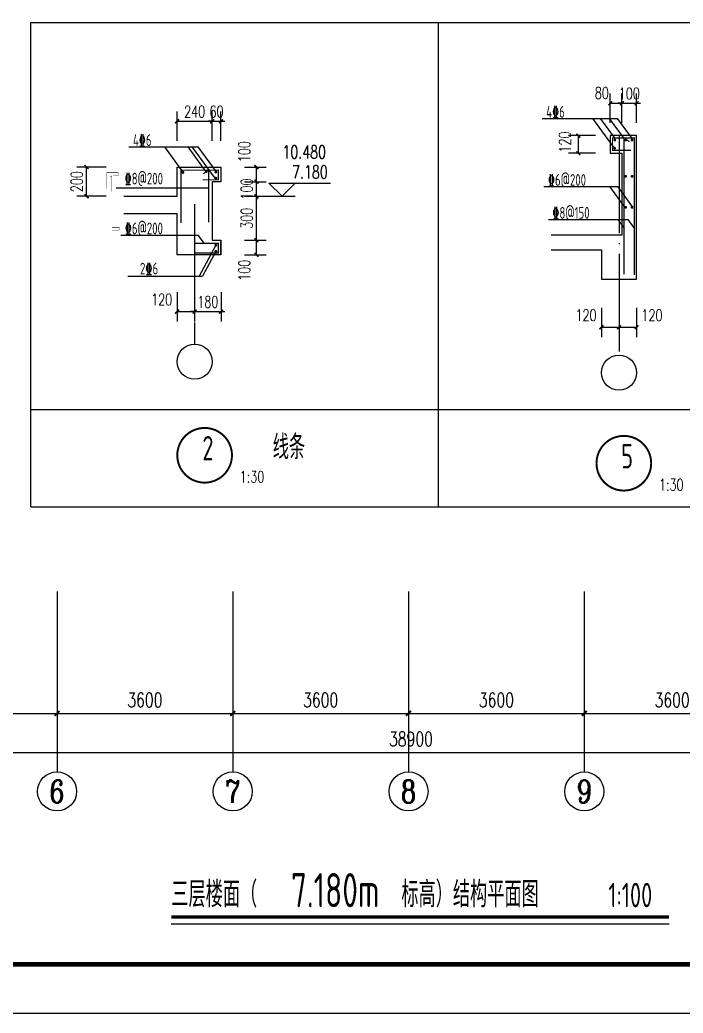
# Model space of a CAD drawing. Extents: x 1051052 to 1482120, y -981644 to -673261.
# Drawn here: x 1180389 to 1193975, y -924648 to -904300 of the extents above; entities that cross this region are included whole.
import ezdxf
from ezdxf.enums import TextEntityAlignment as Align

# ---------------------------------------------------------------- set-up
doc = ezdxf.new("R2010")
doc.units = 0
doc.header["$LTSCALE"] = 1000
doc.header["$MEASUREMENT"] = 0
doc.linetypes.add('DOTE', pattern=[2.42, 2, -0.2, 0.02, -0.2])
for name, color, linetype in [('A-Fixt', 81, 'Continuous'), ('AXIS', 3, 'Continuous'), ('AXIS_TEXT', 7, 'Continuous'), ('DIM_ELEV', 3, 'Continuous'), ('DIM_IDEN', 3, 'Continuous'), ('DIM_LEAD', 3, 'Continuous'), ('DIM_SYMB', 3, 'Continuous'), ('DOTE', 1, 'DOTE'), ('PUB_DIM', 3, 'Continuous'), ('PUB_TEXT', 7, 'Continuous'), ('TK', 142, 'Continuous'), ('剖面钢筋', 1, 'Continuous'), ('填充', 8, 'Continuous')]:
    doc.layers.add(name, color=color, linetype=linetype)
doc.layers.add('TAB', color=7, linetype='Continuous', lineweight=25)
doc.styles.add('_TCH_AXIS', font='COMPLEX', dxfattribs={"bigfont": 'GBCBIG'})
doc.styles.add('_TCH_DIM', font='SIMPLEX', dxfattribs={"bigfont": 'GBCBIG'})
doc.styles.add('_TCH_DIM_T3', font='SIMPLEX', dxfattribs={"width": 0.705882, "bigfont": 'GBCBIG'})
doc.styles.add('COMPLEX', font='COMPLEX')
doc.styles.get("Standard").update_dxf_attribs({"font": 'tssdeng.shx', "width": 0.7, "bigfont": '0hztxt.shx'})
doc.styles.add('TSSD_Norm', font='Tssdeng.shx', dxfattribs={"width": 0.7, "bigfont": 'hztxt.shx'})
doc.dimstyles.new('_TCH_ARCH&&100', dxfattribs={"dimtxt": 297.5, "dimasz": 100, "dimexe": 250, "dimexo": 300, "dimgap": 126.25, "dimtad": 1, "dimdec": 0, "dimzin": 0, "dimdsep": 46, "dimtxsty": '_TCH_DIM_T3', "dimblk": 'ARCHTICK', "dimcen": 0.09, "dimclrt": 7, "dimazin": 2, "dimtfac": 1, "dimtdec": 0, "dimtix": 1, "dimtmove": 2, "dimatfit": 3, "dimfxl": 0, "dimtolj": 1, "dimtzin": 0, "dimarcsym": 0})
doc.dimstyles.new('TCH-30--80', dxfattribs={"dimtxt": 238, "dimasz": 80, "dimexe": 200, "dimexo": 240, "dimgap": 80, "dimtad": 1, "dimdec": 0, "dimlfac": 0.333333, "dimzin": 0, "dimdsep": 46, "dimtxsty": '_TCH_DIM_T3', "dimblk": 'ARCHTICK', "dimcen": 0.09, "dimclrt": 7, "dimazin": 2, "dimtfac": 1, "dimtdec": 0, "dimtix": 1, "dimtmove": 2, "dimatfit": 3, "dimfxl": 0, "dimtolj": 1, "dimtzin": 0, "dimarcsym": 0})

# ---------------------------------------------------------------- blocks, each defined once
blk = doc.blocks.new('_ArchTick')
at = {"color": 0, "linetype": 'ByBlock', "const_width": 0.4}
blk.add_lwpolyline([(-0.5, -0.5), (0.5, 0.5)], dxfattribs=at)
blk = doc.blocks.new('*D723')
at = {"layer": 'AXIS', "color": 0, "lineweight": -2, "transparency": 16777216}
for p, q in [((1181150, -917008), (1181150, -918758)), ((1184750, -917008), (1184750, -918758)), ((1181150, -918508), (1184750, -918508))]:
    blk.add_line(p, q, dxfattribs=at)
at = {"layer": 'Defpoints', "color": 0, "transparency": 16777216}
for p in [(1181150, -916008), (1184750, -916008), (1184750, -918508)]:
    blk.add_point(p, dxfattribs=at)
at = {"layer": 'AXIS', "color": 0, "lineweight": -2, "transparency": 16777216, "xscale": 100, "yscale": 100, "zscale": 100, "rotation": 180}
blk.add_blockref('_ArchTick', (1181150, -918508), dxfattribs=at)
at = {"layer": 'AXIS', "color": 0, "lineweight": -2, "transparency": 16777216, "xscale": 100, "yscale": 100, "zscale": 100}
blk.add_blockref('_ArchTick', (1184750, -918508), dxfattribs=at)
at = {"layer": 'AXIS', "color": 7, "transparency": 16777216, "insert": (1182950, -918233), "char_height": 297.5, "attachment_point": 5, "style": '_TCH_DIM_T3'}
blk.add_mtext('\\A1;3600', dxfattribs=at)
blk = doc.blocks.new('*D724')
at = {"layer": 'AXIS', "color": 0, "lineweight": -2, "transparency": 16777216}
for p, q in [((1184750, -917008), (1184750, -918758)), ((1188350, -917008), (1188350, -918758)), ((1184750, -918508), (1188350, -918508))]:
    blk.add_line(p, q, dxfattribs=at)
at = {"layer": 'Defpoints', "color": 0, "transparency": 16777216}
for p in [(1184750, -916008), (1188350, -916008), (1188350, -918508)]:
    blk.add_point(p, dxfattribs=at)
at = {"layer": 'AXIS', "color": 0, "lineweight": -2, "transparency": 16777216, "xscale": 100, "yscale": 100, "zscale": 100, "rotation": 180}
blk.add_blockref('_ArchTick', (1184750, -918508), dxfattribs=at)
at = {"layer": 'AXIS', "color": 0, "lineweight": -2, "transparency": 16777216, "xscale": 100, "yscale": 100, "zscale": 100}
blk.add_blockref('_ArchTick', (1188350, -918508), dxfattribs=at)
at = {"layer": 'AXIS', "color": 7, "transparency": 16777216, "insert": (1186550, -918233), "char_height": 297.5, "attachment_point": 5, "style": '_TCH_DIM_T3'}
blk.add_mtext('\\A1;3600', dxfattribs=at)
blk = doc.blocks.new('*D725')
at = {"layer": 'AXIS', "color": 0, "lineweight": -2, "transparency": 16777216}
for p, q in [((1188350, -917008), (1188350, -918758)), ((1191950, -917008), (1191950, -918758)), ((1188350, -918508), (1191950, -918508))]:
    blk.add_line(p, q, dxfattribs=at)
at = {"layer": 'Defpoints', "color": 0, "transparency": 16777216}
for p in [(1188350, -916008), (1191950, -916008), (1191950, -918508)]:
    blk.add_point(p, dxfattribs=at)
at = {"layer": 'AXIS', "color": 0, "lineweight": -2, "transparency": 16777216, "xscale": 100, "yscale": 100, "zscale": 100, "rotation": 180}
blk.add_blockref('_ArchTick', (1188350, -918508), dxfattribs=at)
at = {"layer": 'AXIS', "color": 0, "lineweight": -2, "transparency": 16777216, "xscale": 100, "yscale": 100, "zscale": 100}
blk.add_blockref('_ArchTick', (1191950, -918508), dxfattribs=at)
at = {"layer": 'AXIS', "color": 7, "transparency": 16777216, "insert": (1190150, -918233), "char_height": 297.5, "attachment_point": 5, "style": '_TCH_DIM_T3'}
blk.add_mtext('\\A1;3600', dxfattribs=at)
blk = doc.blocks.new('*D726')
at = {"layer": 'AXIS', "color": 0, "lineweight": -2, "transparency": 16777216}
for p, q in [((1191950, -917008), (1191950, -918758)), ((1195550, -917008), (1195550, -918758)), ((1191950, -918508), (1195550, -918508))]:
    blk.add_line(p, q, dxfattribs=at)
at = {"layer": 'Defpoints', "color": 0, "transparency": 16777216}
for p in [(1191950, -916008), (1195550, -916008), (1195550, -918508)]:
    blk.add_point(p, dxfattribs=at)
at = {"layer": 'AXIS', "color": 0, "lineweight": -2, "transparency": 16777216, "xscale": 100, "yscale": 100, "zscale": 100, "rotation": 180}
blk.add_blockref('_ArchTick', (1191950, -918508), dxfattribs=at)
at = {"layer": 'AXIS', "color": 0, "lineweight": -2, "transparency": 16777216, "xscale": 100, "yscale": 100, "zscale": 100}
blk.add_blockref('_ArchTick', (1195550, -918508), dxfattribs=at)
at = {"layer": 'AXIS', "color": 7, "transparency": 16777216, "insert": (1193750, -918233), "char_height": 297.5, "attachment_point": 5, "style": '_TCH_DIM_T3'}
blk.add_mtext('\\A1;3600', dxfattribs=at)
blk = doc.blocks.new('*D729')
at = {"layer": 'AXIS', "color": 0, "lineweight": -2, "transparency": 16777216}
for p, q in [((1168950, -917808), (1168950, -919558)), ((1207850, -917808), (1207850, -919558)), ((1168950, -919308), (1207850, -919308))]:
    blk.add_line(p, q, dxfattribs=at)
at = {"layer": 'Defpoints', "color": 0, "transparency": 16777216}
for p in [(1168950, -916008), (1207850, -916008), (1207850, -919308)]:
    blk.add_point(p, dxfattribs=at)
at = {"layer": 'AXIS', "color": 0, "lineweight": -2, "transparency": 16777216, "xscale": 100, "yscale": 100, "zscale": 100, "rotation": 180}
blk.add_blockref('_ArchTick', (1168950, -919308), dxfattribs=at)
at = {"layer": 'AXIS', "color": 0, "lineweight": -2, "transparency": 16777216, "xscale": 100, "yscale": 100, "zscale": 100}
blk.add_blockref('_ArchTick', (1207850, -919308), dxfattribs=at)
at = {"layer": 'AXIS', "color": 7, "transparency": 16777216, "insert": (1188400, -919033), "char_height": 297.5, "attachment_point": 5, "style": '_TCH_DIM_T3'}
blk.add_mtext('\\A1;38900', dxfattribs=at)
blk = doc.blocks.new('_AXISO')
blk.add_circle((0, 0), 0.5)
at = {"layer": 'AXIS_TEXT', "style": 'COMPLEX', "width": 1.041667}
blk.add_attdef('A', text='', height=0.56, dxfattribs=at).set_placement((-0.25, -0.28), (0.25, -0.28), align=Align.FIT)
blk = doc.blocks.new('*D697')
at = {"layer": 'AXIS', "color": 0, "lineweight": -2, "transparency": 16777216}
for p, q in [((1178150, -917008), (1178150, -918758)), ((1181150, -917008), (1181150, -918758)), ((1178150, -918508), (1181150, -918508))]:
    blk.add_line(p, q, dxfattribs=at)
at = {"layer": 'Defpoints', "color": 0, "transparency": 16777216}
for p in [(1178150, -916008), (1181150, -916008), (1181150, -918508)]:
    blk.add_point(p, dxfattribs=at)
at = {"layer": 'AXIS', "color": 0, "lineweight": -2, "transparency": 16777216, "xscale": 100, "yscale": 100, "zscale": 100, "rotation": 180}
blk.add_blockref('_ArchTick', (1178150, -918508), dxfattribs=at)
at = {"layer": 'AXIS', "color": 0, "lineweight": -2, "transparency": 16777216, "xscale": 100, "yscale": 100, "zscale": 100}
blk.add_blockref('_ArchTick', (1181150, -918508), dxfattribs=at)
at = {"layer": 'AXIS', "color": 7, "transparency": 16777216, "insert": (1179650, -918233), "char_height": 297.5, "attachment_point": 5, "style": '_TCH_DIM_T3'}
blk.add_mtext('\\A1;3000', dxfattribs=at)
blk = doc.blocks.new('*D755')
at = {"layer": 'Defpoints', "color": 0, "transparency": 16777216}
for p in [(1183609, -909211), (1183969, -909211), (1183969, -910277)]:
    blk.add_point(p, dxfattribs=at)
at = {"layer": 'PUB_DIM', "color": 0, "lineweight": -2, "transparency": 16777216}
for p, q in [((1183609, -909877), (1183609, -910477)), ((1183969, -909877), (1183969, -910477)), ((1183609, -910277), (1183969, -910277))]:
    blk.add_line(p, q, dxfattribs=at)
at = {"layer": 'PUB_DIM', "color": 0, "lineweight": -2, "transparency": 16777216, "xscale": 80, "yscale": 80, "zscale": 80, "rotation": 180}
blk.add_blockref('_ArchTick', (1183609, -910277), dxfattribs=at)
at = {"layer": 'PUB_DIM', "color": 0, "lineweight": -2, "transparency": 16777216, "xscale": 80, "yscale": 80, "zscale": 80}
blk.add_blockref('_ArchTick', (1183969, -910277), dxfattribs=at)
at = {"layer": 'PUB_DIM', "color": 7, "transparency": 16777216, "insert": (1183294, -910029), "char_height": 238, "attachment_point": 5, "style": '_TCH_DIM_T3'}
blk.add_mtext('\\A1;120', dxfattribs=at)
blk = doc.blocks.new('*D756')
at = {"layer": 'Defpoints', "color": 0, "transparency": 16777216}
for p in [(1183969, -909211), (1184509, -909211), (1184509, -910277)]:
    blk.add_point(p, dxfattribs=at)
at = {"layer": 'PUB_DIM', "color": 0, "lineweight": -2, "transparency": 16777216}
for p, q in [((1183969, -909877), (1183969, -910477)), ((1184509, -909877), (1184509, -910477)), ((1183969, -910277), (1183889, -910277)), ((1183969, -910277), (1184509, -910277)), ((1184509, -910277), (1184589, -910277))]:
    blk.add_line(p, q, dxfattribs=at)
at = {"layer": 'PUB_DIM', "color": 0, "lineweight": -2, "transparency": 16777216, "xscale": 80, "yscale": 80, "zscale": 80}
blk.add_blockref('_ArchTick', (1183969, -910277), dxfattribs=at)
at = {"layer": 'PUB_DIM', "color": 0, "lineweight": -2, "transparency": 16777216, "xscale": 80, "yscale": 80, "zscale": 80, "rotation": 180}
blk.add_blockref('_ArchTick', (1184509, -910277), dxfattribs=at)
at = {"layer": 'PUB_DIM', "color": 7, "transparency": 16777216, "insert": (1184239, -910078), "char_height": 238, "attachment_point": 5, "style": '_TCH_DIM_T3'}
blk.add_mtext('\\A1;180', dxfattribs=at)
blk = doc.blocks.new('*D757')
at = {"layer": 'Defpoints', "color": 0, "transparency": 16777216}
for p in [(1184751, -907315), (1185235, -907315), (1184751, -907615)]:
    blk.add_point(p, dxfattribs=at)
at = {"layer": 'PUB_DIM', "color": 0, "lineweight": -2, "transparency": 16777216}
for p, q in [((1184991, -907315), (1185435, -907315)), ((1185235, -907615), (1185235, -907315)), ((1184991, -907615), (1185435, -907615))]:
    blk.add_line(p, q, dxfattribs=at)
at = {"layer": 'PUB_DIM', "color": 0, "lineweight": -2, "transparency": 16777216, "xscale": 80, "yscale": 80, "zscale": 80}
for p, rotation in [((1185235, -907315), 90), ((1185235, -907615), 270)]:
    blk.add_blockref('_ArchTick', p, dxfattribs=dict(at, rotation=rotation))
at = {"layer": 'PUB_DIM', "color": 7, "transparency": 16777216, "insert": (1184987, -907000), "char_height": 238, "attachment_point": 5, "rotation": 90, "style": '_TCH_DIM_T3'}
blk.add_mtext('\\A1;100', dxfattribs=at)
blk = doc.blocks.new('*D758')
at = {"layer": 'Defpoints', "color": 0, "transparency": 16777216}
for p in [(1184751, -907615), (1185235, -907615), (1184751, -907915)]:
    blk.add_point(p, dxfattribs=at)
at = {"layer": 'PUB_DIM', "color": 0, "lineweight": -2, "transparency": 16777216}
for p, q in [((1184991, -907615), (1185435, -907615)), ((1185235, -907615), (1185235, -907535)), ((1185235, -907915), (1185235, -907615)), ((1184991, -907915), (1185435, -907915)), ((1185235, -907915), (1185235, -907995))]:
    blk.add_line(p, q, dxfattribs=at)
at = {"layer": 'PUB_DIM', "color": 0, "lineweight": -2, "transparency": 16777216, "xscale": 80, "yscale": 80, "zscale": 80}
for p, rotation in [((1185235, -907615), 270), ((1185235, -907915), 90)]:
    blk.add_blockref('_ArchTick', p, dxfattribs=dict(at, rotation=rotation))
at = {"layer": 'PUB_DIM', "color": 7, "transparency": 16777216, "insert": (1185036, -907765), "char_height": 238, "attachment_point": 5, "rotation": 90, "style": '_TCH_DIM_T3'}
blk.add_mtext('\\A1;100', dxfattribs=at)
blk = doc.blocks.new('*D759')
at = {"layer": 'Defpoints', "color": 0, "transparency": 16777216}
for p in [(1184751, -907915), (1185235, -907915), (1184751, -908815)]:
    blk.add_point(p, dxfattribs=at)
at = {"layer": 'PUB_DIM', "color": 0, "lineweight": -2, "transparency": 16777216}
for p, q in [((1184991, -907915), (1185435, -907915)), ((1185235, -908815), (1185235, -907915)), ((1184991, -908815), (1185435, -908815))]:
    blk.add_line(p, q, dxfattribs=at)
at = {"layer": 'PUB_DIM', "color": 0, "lineweight": -2, "transparency": 16777216, "xscale": 80, "yscale": 80, "zscale": 80}
for p, rotation in [((1185235, -907915), 90), ((1185235, -908815), 270)]:
    blk.add_blockref('_ArchTick', p, dxfattribs=dict(at, rotation=rotation))
at = {"layer": 'PUB_DIM', "color": 7, "transparency": 16777216, "insert": (1185036, -908365), "char_height": 238, "attachment_point": 5, "rotation": 90, "style": '_TCH_DIM_T3'}
blk.add_mtext('\\A1;300', dxfattribs=at)
blk = doc.blocks.new('*D760')
at = {"layer": 'Defpoints', "color": 0, "transparency": 16777216}
for p in [(1184751, -908815), (1185235, -908815), (1184751, -909115)]:
    blk.add_point(p, dxfattribs=at)
at = {"layer": 'PUB_DIM', "color": 0, "lineweight": -2, "transparency": 16777216}
for p, q in [((1184991, -908815), (1185435, -908815)), ((1185235, -909115), (1185235, -908815)), ((1184991, -909115), (1185435, -909115))]:
    blk.add_line(p, q, dxfattribs=at)
at = {"layer": 'PUB_DIM', "color": 0, "lineweight": -2, "transparency": 16777216, "xscale": 80, "yscale": 80, "zscale": 80}
for p, rotation in [((1185235, -908815), 90), ((1185235, -909115), 270)]:
    blk.add_blockref('_ArchTick', p, dxfattribs=dict(at, rotation=rotation))
at = {"layer": 'PUB_DIM', "color": 7, "transparency": 16777216, "insert": (1184987, -909430), "char_height": 238, "attachment_point": 5, "rotation": 90, "style": '_TCH_DIM_T3'}
blk.add_mtext('\\A1;100', dxfattribs=at)
blk = doc.blocks.new('*D761')
at = {"layer": 'Defpoints', "color": 0, "transparency": 16777216}
for p in [(1181754, -907315), (1182750, -907315), (1182750, -907914)]:
    blk.add_point(p, dxfattribs=at)
at = {"layer": 'PUB_DIM', "color": 0, "lineweight": -2, "transparency": 16777216}
for p, q in [((1182154, -907315), (1181554, -907315)), ((1181754, -907914), (1181754, -907315)), ((1182154, -907914), (1181554, -907914))]:
    blk.add_line(p, q, dxfattribs=at)
at = {"layer": 'PUB_DIM', "color": 0, "lineweight": -2, "transparency": 16777216, "xscale": 80, "yscale": 80, "zscale": 80}
for p, rotation in [((1181754, -907315), 90), ((1181754, -907914), 270)]:
    blk.add_blockref('_ArchTick', p, dxfattribs=dict(at, rotation=rotation))
at = {"layer": 'PUB_DIM', "color": 7, "transparency": 16777216, "insert": (1181555, -907615), "char_height": 238, "attachment_point": 5, "rotation": 90, "style": '_TCH_DIM_T3'}
blk.add_mtext('\\A1;200', dxfattribs=at)
blk = doc.blocks.new('*D771')
at = {"layer": 'Defpoints', "color": 0, "transparency": 16777216}
for p in [(1192301, -909403), (1192661, -909403), (1192661, -910598)]:
    blk.add_point(p, dxfattribs=at)
at = {"layer": 'PUB_DIM', "color": 0, "lineweight": -2, "transparency": 16777216}
for p, q in [((1192301, -910198), (1192301, -910798)), ((1192661, -910198), (1192661, -910798)), ((1192301, -910598), (1192661, -910598))]:
    blk.add_line(p, q, dxfattribs=at)
at = {"layer": 'PUB_DIM', "color": 0, "lineweight": -2, "transparency": 16777216, "xscale": 80, "yscale": 80, "zscale": 80, "rotation": 180}
blk.add_blockref('_ArchTick', (1192301, -910598), dxfattribs=at)
at = {"layer": 'PUB_DIM', "color": 0, "lineweight": -2, "transparency": 16777216, "xscale": 80, "yscale": 80, "zscale": 80}
blk.add_blockref('_ArchTick', (1192661, -910598), dxfattribs=at)
at = {"layer": 'PUB_DIM', "color": 7, "transparency": 16777216, "insert": (1191986, -910350), "char_height": 238, "attachment_point": 5, "style": '_TCH_DIM_T3'}
blk.add_mtext('\\A1;120', dxfattribs=at)
blk = doc.blocks.new('*D772')
at = {"layer": 'Defpoints', "color": 0, "transparency": 16777216}
for p in [(1192661, -909403), (1193021, -909403), (1193021, -910598)]:
    blk.add_point(p, dxfattribs=at)
at = {"layer": 'PUB_DIM', "color": 0, "lineweight": -2, "transparency": 16777216}
for p, q in [((1192661, -910198), (1192661, -910798)), ((1193021, -910198), (1193021, -910798)), ((1192661, -910598), (1193021, -910598))]:
    blk.add_line(p, q, dxfattribs=at)
at = {"layer": 'PUB_DIM', "color": 0, "lineweight": -2, "transparency": 16777216, "xscale": 80, "yscale": 80, "zscale": 80, "rotation": 180}
blk.add_blockref('_ArchTick', (1192661, -910598), dxfattribs=at)
at = {"layer": 'PUB_DIM', "color": 0, "lineweight": -2, "transparency": 16777216, "xscale": 80, "yscale": 80, "zscale": 80}
blk.add_blockref('_ArchTick', (1193021, -910598), dxfattribs=at)
at = {"layer": 'PUB_DIM', "color": 7, "transparency": 16777216, "insert": (1193336, -910350), "char_height": 238, "attachment_point": 5, "style": '_TCH_DIM_T3'}
blk.add_mtext('\\A1;120', dxfattribs=at)
blk = doc.blocks.new('*D773')
at = {"layer": 'Defpoints', "color": 0, "transparency": 16777216}
for p in [(1193626, -906612), (1194552, -906612), (1193626, -908712)]:
    blk.add_point(p, dxfattribs=at)
at = {"layer": 'PUB_DIM', "color": 0, "lineweight": -2, "transparency": 16777216}
for p, q in [((1194152, -906612), (1194752, -906612)), ((1194552, -908712), (1194552, -906612)), ((1194152, -908712), (1194752, -908712))]:
    blk.add_line(p, q, dxfattribs=at)
at = {"layer": 'PUB_DIM', "color": 0, "lineweight": -2, "transparency": 16777216, "xscale": 80, "yscale": 80, "zscale": 80}
for p, rotation in [((1194552, -906612), 90), ((1194552, -908712), 270)]:
    blk.add_blockref('_ArchTick', p, dxfattribs=dict(at, rotation=rotation))
at = {"layer": 'PUB_DIM', "color": 7, "transparency": 16777216, "insert": (1194353, -907662), "char_height": 238, "attachment_point": 5, "rotation": 90, "style": '_TCH_DIM_T3'}
blk.add_mtext('\\A1;700', dxfattribs=at)
blk = doc.blocks.new('*D774')
at = {"layer": 'Defpoints', "color": 0, "transparency": 16777216}
for p in [(1193626, -908712), (1194552, -908712), (1193626, -909611)]:
    blk.add_point(p, dxfattribs=at)
at = {"layer": 'PUB_DIM', "color": 0, "lineweight": -2, "transparency": 16777216}
for p, q in [((1194152, -908712), (1194752, -908712)), ((1194552, -909611), (1194552, -908712)), ((1194152, -909611), (1194752, -909611))]:
    blk.add_line(p, q, dxfattribs=at)
at = {"layer": 'PUB_DIM', "color": 0, "lineweight": -2, "transparency": 16777216, "xscale": 80, "yscale": 80, "zscale": 80}
for p, rotation in [((1194552, -908712), 90), ((1194552, -909611), 270)]:
    blk.add_blockref('_ArchTick', p, dxfattribs=dict(at, rotation=rotation))
at = {"layer": 'PUB_DIM', "color": 7, "transparency": 16777216, "insert": (1194353, -909162), "char_height": 238, "attachment_point": 5, "rotation": 90, "style": '_TCH_DIM_T3'}
blk.add_mtext('\\A1;300', dxfattribs=at)
blk = doc.blocks.new('*D775')
at = {"layer": 'Defpoints', "color": 0, "transparency": 16777216}
for p in [(1191829, -906672), (1192421, -906672), (1192421, -907032)]:
    blk.add_point(p, dxfattribs=at)
at = {"layer": 'PUB_DIM', "color": 0, "lineweight": -2, "transparency": 16777216}
for p, q in [((1192181, -906672), (1191629, -906672)), ((1191829, -907032), (1191829, -906672)), ((1192181, -907032), (1191629, -907032))]:
    blk.add_line(p, q, dxfattribs=at)
at = {"layer": 'PUB_DIM', "color": 0, "lineweight": -2, "transparency": 16777216, "xscale": 80, "yscale": 80, "zscale": 80}
for p, rotation in [((1191829, -906672), 90), ((1191829, -907032), 270)]:
    blk.add_blockref('_ArchTick', p, dxfattribs=dict(at, rotation=rotation))
at = {"layer": 'PUB_DIM', "color": 7, "transparency": 16777216, "insert": (1191553, -906804), "char_height": 238, "attachment_point": 5, "rotation": 90, "style": '_TCH_DIM_T3'}
blk.add_mtext('\\A1;120', dxfattribs=at)
blk = doc.blocks.new('*D776')
at = {"layer": 'Defpoints', "color": 0, "transparency": 16777216}
for p in [(1192721, -906008), (1192481, -906672), (1192721, -906672)]:
    blk.add_point(p, dxfattribs=at)
at = {"layer": 'PUB_DIM', "color": 0, "lineweight": -2, "transparency": 16777216}
for p, q in [((1192481, -906408), (1192481, -905808)), ((1192721, -906408), (1192721, -905808)), ((1192481, -906008), (1192721, -906008))]:
    blk.add_line(p, q, dxfattribs=at)
at = {"layer": 'PUB_DIM', "color": 0, "lineweight": -2, "transparency": 16777216, "xscale": 80, "yscale": 80, "zscale": 80, "rotation": 180}
blk.add_blockref('_ArchTick', (1192481, -906008), dxfattribs=at)
at = {"layer": 'PUB_DIM', "color": 0, "lineweight": -2, "transparency": 16777216, "xscale": 80, "yscale": 80, "zscale": 80}
blk.add_blockref('_ArchTick', (1192721, -906008), dxfattribs=at)
at = {"layer": 'PUB_DIM', "color": 7, "transparency": 16777216, "insert": (1192310, -905799), "char_height": 238, "attachment_point": 5, "style": '_TCH_DIM_T3'}
blk.add_mtext('\\A1;80', dxfattribs=at)
blk = doc.blocks.new('*D828')
at = {"layer": 'Defpoints', "color": 0, "transparency": 16777216}
for p in [(1193021, -906008), (1192721, -906672), (1193021, -906672)]:
    blk.add_point(p, dxfattribs=at)
at = {"layer": 'PUB_DIM', "color": 0, "lineweight": -2, "transparency": 16777216}
for p, q in [((1192721, -906408), (1192721, -905808)), ((1193021, -906408), (1193021, -905808)), ((1192721, -906008), (1192641, -906008)), ((1192721, -906008), (1193021, -906008)), ((1193021, -906008), (1193101, -906008))]:
    blk.add_line(p, q, dxfattribs=at)
at = {"layer": 'PUB_DIM', "color": 0, "lineweight": -2, "transparency": 16777216, "xscale": 80, "yscale": 80, "zscale": 80}
blk.add_blockref('_ArchTick', (1192721, -906008), dxfattribs=at)
at = {"layer": 'PUB_DIM', "color": 0, "lineweight": -2, "transparency": 16777216, "xscale": 80, "yscale": 80, "zscale": 80, "rotation": 180}
blk.add_blockref('_ArchTick', (1193021, -906008), dxfattribs=at)
at = {"layer": 'PUB_DIM', "color": 7, "transparency": 16777216, "insert": (1192871, -905809), "char_height": 238, "attachment_point": 5, "style": '_TCH_DIM_T3'}
blk.add_mtext('\\A1;100', dxfattribs=at)
blk = doc.blocks.new('*D830')
at = {"layer": 'Defpoints', "color": 0, "transparency": 16777216}
for p in [(1184328, -906378), (1183609, -907315), (1184328, -907315)]:
    blk.add_point(p, dxfattribs=at)
at = {"layer": 'PUB_DIM', "color": 0, "lineweight": -2, "transparency": 16777216}
for p, q in [((1183609, -906778), (1183609, -906178)), ((1184328, -906778), (1184328, -906178)), ((1183609, -906378), (1184328, -906378))]:
    blk.add_line(p, q, dxfattribs=at)
at = {"layer": 'PUB_DIM', "color": 0, "lineweight": -2, "transparency": 16777216, "xscale": 80, "yscale": 80, "zscale": 80, "rotation": 180}
blk.add_blockref('_ArchTick', (1183609, -906378), dxfattribs=at)
at = {"layer": 'PUB_DIM', "color": 0, "lineweight": -2, "transparency": 16777216, "xscale": 80, "yscale": 80, "zscale": 80}
blk.add_blockref('_ArchTick', (1184328, -906378), dxfattribs=at)
at = {"layer": 'PUB_DIM', "color": 7, "transparency": 16777216, "insert": (1183969, -906179), "char_height": 238, "attachment_point": 5, "style": '_TCH_DIM_T3'}
blk.add_mtext('\\A1;240', dxfattribs=at)
blk = doc.blocks.new('*D831')
at = {"layer": 'Defpoints', "color": 0, "transparency": 16777216}
for p in [(1184508, -906378), (1184328, -907315), (1184508, -907315)]:
    blk.add_point(p, dxfattribs=at)
at = {"layer": 'PUB_DIM', "color": 0, "lineweight": -2, "transparency": 16777216}
for p, q in [((1184328, -906778), (1184328, -906178)), ((1184508, -906778), (1184508, -906178)), ((1184328, -906378), (1184248, -906378)), ((1184328, -906378), (1184508, -906378)), ((1184508, -906378), (1184588, -906378))]:
    blk.add_line(p, q, dxfattribs=at)
at = {"layer": 'PUB_DIM', "color": 0, "lineweight": -2, "transparency": 16777216, "xscale": 80, "yscale": 80, "zscale": 80}
blk.add_blockref('_ArchTick', (1184328, -906378), dxfattribs=at)
at = {"layer": 'PUB_DIM', "color": 0, "lineweight": -2, "transparency": 16777216, "xscale": 80, "yscale": 80, "zscale": 80, "rotation": 180}
blk.add_blockref('_ArchTick', (1184508, -906378), dxfattribs=at)
at = {"layer": 'PUB_DIM', "color": 7, "transparency": 16777216, "insert": (1184418, -906179), "char_height": 238, "attachment_point": 5, "style": '_TCH_DIM_T3'}
blk.add_mtext('\\A1;60', dxfattribs=at)
blk = doc.blocks.new('A2K')
at = {"layer": 'TK'}
blk.add_lwpolyline([(0, 0), (59400, 0), (59400, 42000), (0, 42000)], close=True, dxfattribs=at)
at = {"layer": 'TK', "const_width": 100}
blk.add_lwpolyline([(2500, 1000), (58400, 1000), (58400, 41000), (2500, 41000)], close=True, dxfattribs=at)
blk = doc.blocks.new('*D958')
at = {"layer": 'AXIS', "color": 0, "lineweight": -2, "transparency": 16777216}
for p, q in [((1178150, -917008), (1178150, -918758)), ((1181150, -917008), (1181150, -918758)), ((1178150, -918508), (1181150, -918508))]:
    blk.add_line(p, q, dxfattribs=at)
at = {"layer": 'Defpoints', "color": 0, "transparency": 16777216}
for p in [(1178150, -916493), (1181150, -916493), (1181150, -918508)]:
    blk.add_point(p, dxfattribs=at)
at = {"layer": 'AXIS', "color": 0, "lineweight": -2, "transparency": 16777216, "xscale": 100, "yscale": 100, "zscale": 100, "rotation": 180}
blk.add_blockref('_ArchTick', (1178150, -918508), dxfattribs=at)
at = {"layer": 'AXIS', "color": 0, "lineweight": -2, "transparency": 16777216, "xscale": 100, "yscale": 100, "zscale": 100}
blk.add_blockref('_ArchTick', (1181150, -918508), dxfattribs=at)
at = {"layer": 'AXIS', "color": 7, "transparency": 16777216, "insert": (1179650, -918233), "char_height": 297.5, "attachment_point": 5, "style": '_TCH_DIM_T3'}
blk.add_mtext('\\A1;3000', dxfattribs=at)

msp = doc.modelspace()

# ---------------------------------------------------------------- linework, layer by layer
at = {"layer": 'A-Fixt', "color": 0}
for p, q in [((1184328.763, -907315.062), (1184508.133, -907315.062)), ((1183609.483, -907914.462), (1183609.483, -907915.062))]:
    msp.add_line(p, q, dxfattribs=at)
for points in [[(1191269.577, -909012.129), (1192301.27, -909012.129), (1192301.27, -909612.429), (1193020.55, -909612.429), (1193020.55, -909402.57), (1193020.55, -909402.57), (1193020.55, -909312.879), (1193020.55, -909312.879), (1193020.55, -906672.369)], [(1193020.55, -906672.369), (1192481.15, -906672.369)], [(1192481.15, -906672.369), (1192481.15, -907032.009), (1192720.91, -907032.009), (1192720.91, -908712.429)], [(1182517.79, -907915.062), (1183609.483, -907915.062), (1183609.483, -907315.062), (1184328.763, -907315.062), (1184328.763, -907315.062), (1184508.133, -907315.062), (1184508.133, -907615.062), (1184328.133, -907615.062), (1184328.133, -908815.062), (1184508.133, -908815.062), (1184508.133, -909115.062), (1184328.763, -909115.062), (1184328.763, -909115.062), (1183609.483, -909115.062), (1183609.483, -908274.702), (1182517.79, -908274.702)], [(1192720.91, -908712.429), (1191269.577, -908712.429)], [(1184508.133, -909115.062), (1184508.133, -908815.062)]]:
    msp.add_lwpolyline(points, dxfattribs=at)
at = {"layer": 'AXIS'}
for p, q in [((1181149.896, -916008.211), (1181149.896, -919706.871)), ((1184749.896, -916008.211), (1184749.896, -919706.871)), ((1188349.896, -916008.211), (1188349.896, -919706.871)), ((1191949.896, -916008.211), (1191949.896, -919706.871))]:
    msp.add_line(p, q, dxfattribs=at)
for centre in [(1183969.123, -911303.447), (1192660.91, -911528.63)]:
    msp.add_circle(centre, 359.64, dxfattribs=at)
at = {"layer": 'DIM_ELEV', "color": 0}
for p, q in [((1185759.168, -907915.062), (1185489.168, -907645.062)), ((1185489.168, -907645.062), (1186748.402, -907645.062)), ((1185759.168, -907915.062), (1186029.168, -907645.062)), ((1185230.504, -907915.062), (1186029.168, -907915.062))]:
    msp.add_line(p, q, dxfattribs=at)
at = {"layer": 'DIM_IDEN', "const_width": 40}
for points in [[(1184733.213, -913220.174, 1), (1183613.213, -913220.174, 1)], [(1193320.043, -913383.058, 1), (1192200.043, -913383.058, 1)]]:
    msp.add_lwpolyline(points, format="xyb", close=True, dxfattribs=at)
at = {"layer": 'DIM_LEAD'}
for p, q in [((1191088.398, -906319.105), (1192629.732, -906319.105)), ((1192569.596, -906928.224), (1192124.055, -906319.105)), ((1192590.411, -906739.528), (1192282.892, -906319.105)), ((1192776.09, -906739.528), (1192468.571, -906319.105)), ((1192937.251, -906739.528), (1192629.732, -906319.105)), ((1182623.924, -906900.344), (1184042.974, -906900.344)), ((1183729.457, -907410.667), (1183356.18, -906900.344)), ((1184207.341, -907410.667), (1183834.065, -906900.344)), ((1184388.681, -907542.387), (1183919.056, -906900.344)), ((1184416.251, -907410.667), (1184042.974, -906900.344)), ((1191124.182, -907715.553), (1192634.907, -907715.553)), ((1192780.098, -908135.473), (1192472.947, -907715.553)), ((1192942.058, -908135.473), (1192634.907, -907715.553)), ((1182363.638, -907744.549), (1184256.698, -907744.549)), ((1191214.952, -908389.172), (1192850.269, -908389.172)), ((1192764.611, -908557.961), (1192641.151, -908389.172)), ((1192973.729, -908557.961), (1192850.269, -908389.172)), ((1182457.826, -908707.802), (1184042.974, -908707.802)), ((1184167.634, -908878.23), (1184042.974, -908707.802)), ((1184403.081, -908916.49), (1184058.86, -909551.889)), ((1184403.081, -909042.387), (1184127.064, -909551.889)), ((1182601.878, -909551.889), (1184127.064, -909551.889))]:
    msp.add_line(p, q, dxfattribs=at)
at = {"layer": 'DIM_SYMB', "const_width": 70}
msp.add_lwpolyline([(1183491.062, -922679.584), (1193686.516, -922679.584)], dxfattribs=at)
at = {"layer": 'DIM_SYMB'}
msp.add_lwpolyline([(1183491.062, -922819.584), (1193686.516, -922819.584)], dxfattribs=at)
at = {"layer": 'DOTE'}
msp.add_line((1192660.91, -906672.369), (1192660.91, -911168.99), dxfattribs=at)
msp.add_lwpolyline([(1183969.123, -908076.967), (1183969.123, -910943.807)], dxfattribs=at)
at = {"layer": 'TAB'}
for p, q in [((1180612.405, -904354.761), (1205668.68, -904354.761)), ((1180612.405, -914273.555), (1180612.405, -904354.761)), ((1188964.497, -914273.555), (1188964.497, -904368.991)), ((1180612.405, -912279.595), (1205668.68, -912279.595)), ((1180612.405, -914273.555), (1205668.68, -914273.555))]:
    msp.add_line(p, q, dxfattribs=at)
at = {"layer": '剖面钢筋'}
for points, const_width in [([(1192764.611, -909512.743), (1192764.611, -906719.671), (1192875.049, -906795.709)], 25), ([(1192907.278, -906971.227), (1192528.517, -906971.227), (1192528.517, -906719.876), (1192973.729, -906719.469), (1192973.729, -909525.062)], 25), ([(1182303.527, -907490.576), (1182399.937, -907490.576), (1182399.937, -907430.54), (1182170.963, -907430.54), (1182170.963, -907755.347)], 7.5), ([(1182271.62, -907816.447), (1182271.62, -907495.368), (1182238.488, -907518.18)], 7.5), ([(1184130.703, -907578.349), (1184452.071, -907578.349), (1184452.071, -907378.23), (1183688.822, -907378.23), (1183688.822, -908460.92)], 25), ([(1184256.698, -908446.946), (1184256.698, -907376.684), (1184146.26, -907452.722)], 25), ([(1182275.13, -908610.502), (1182420.014, -908610.502), (1182420.014, -908550.466), (1182275.13, -908550.466)], 7.5), ([(1183969.123, -909078.349), (1184452.071, -909078.349), (1184452.071, -908878.23), (1183969.123, -908878.23)], 25)]:
    msp.add_lwpolyline(points, dxfattribs=dict(at, const_width=const_width))
at = {"layer": '剖面钢筋', "const_width": 28.8}
for points in [[(1192555.196, -906928.224, 1), (1192583.996, -906928.224, 1)], [(1192560.562, -906762.623, 1), (1192589.362, -906762.623, 1)], [(1192783.782, -906762.623, 1), (1192812.582, -906762.623, 1)], [(1192914.219, -906762.623, 1), (1192943.019, -906762.623, 1)], [(1183715.057, -907425.067, 1), (1183743.857, -907425.067, 1)], [(1184192.941, -907410.667, 1), (1184221.741, -907410.667, 1)], [(1184388.681, -907416.49, 1), (1184417.481, -907416.49, 1)], [(1184388.681, -907542.387, 1), (1184417.481, -907542.387, 1)], [(1192783.782, -907505.49, 1), (1192812.582, -907505.49, 1)], [(1192914.219, -907505.49, 1), (1192943.019, -907505.49, 1)], [(1192783.782, -908140.838, 1), (1192812.582, -908140.838, 1)], [(1192914.219, -908140.838, 1), (1192943.019, -908140.838, 1)], [(1184388.681, -908916.49, 1), (1184417.481, -908916.49, 1)], [(1184388.681, -909042.387, 1), (1184417.481, -909042.387, 1)]]:
    msp.add_lwpolyline(points, format="xyb", close=True, dxfattribs=at)

# ---------------------------------------------------------------- block references
at = {"layer": 'AXIS'}
ref = msp.add_blockref('_AXISO', (1181149.896, -920106.871), dxfattribs=dict(at, xscale=800, yscale=800, zscale=800))
ref.add_attrib('A', '6', dxfattribs={"layer": 'AXIS_TEXT', "height": 465.948, "style": '_TCH_AXIS'}).set_placement((1180994.58, -920339.845), (1181305.212, -920339.845), align=Align.FIT)
ref = msp.add_blockref('_AXISO', (1184749.896, -920106.871), dxfattribs=dict(at, xscale=800, yscale=800, zscale=800))
ref.add_attrib('A', '7', dxfattribs={"layer": 'AXIS_TEXT', "height": 465.948, "style": '_TCH_AXIS'}).set_placement((1184594.58, -920339.845), (1184905.212, -920339.845), align=Align.FIT)
ref = msp.add_blockref('_AXISO', (1188349.896, -920106.871), dxfattribs=dict(at, xscale=800, yscale=800, zscale=800))
ref.add_attrib('A', '8', dxfattribs={"layer": 'AXIS_TEXT', "height": 465.948, "style": '_TCH_AXIS'}).set_placement((1188194.58, -920339.845), (1188505.212, -920339.845), align=Align.FIT)
ref = msp.add_blockref('_AXISO', (1191949.896, -920106.871), dxfattribs=dict(at, xscale=800, yscale=800, zscale=800))
ref.add_attrib('A', '9', dxfattribs={"layer": 'AXIS_TEXT', "height": 465.948, "style": '_TCH_AXIS'}).set_placement((1191794.58, -920339.845), (1192105.212, -920339.845), align=Align.FIT)
at = {"layer": '填充'}
msp.add_blockref('A2K', (1161997.337, -924648.121), dxfattribs=at)

# ---------------------------------------------------------------- texts
at = {"layer": 'PUB_TEXT'}
for s, height, style, width, p in [('4%%1326', 240, 'TSSD_Norm', 0.7, (1191170.246, -906303.626)), ('4%%1326', 240, 'TSSD_Norm', 0.7, (1182705.771, -906884.865)), ('%%1328@200', 240, 'TSSD_Norm', 0.7, (1182535.623, -907672.549)), ('%%1326@200', 240, 'TSSD_Norm', 0.7, (1191206.03, -907700.074)), ('%%1328@150', 240, 'TSSD_Norm', 0.7, (1191296.8, -908373.693)), ('%%1326@200', 240, 'TSSD_Norm', 0.7, (1182539.674, -908692.322)), ('2%%1326', 240, 'TSSD_Norm', 0.7, (1182850.923, -909515.864)), ('1:30', 238, '_TCH_DIM', 0.705882, (1184893.213, -913780.174)), ('1:30', 238, '_TCH_DIM', 0.705882, (1193480.043, -913943.058))]:
    msp.add_text(s, height=height, dxfattribs=dict(at, style=style, width=width)).set_placement(p)
at = {"layer": 'PUB_TEXT', "color": 0, "style": '_TCH_DIM', "width": 0.705882}
for s, p in [('10.480', (1185767.402, -907141.062)), ('7.180', (1185965.402, -907550.562))]:
    msp.add_text(s, height=267.75, dxfattribs=at).set_placement(p)
at = {"layer": 'PUB_TEXT', "width": 0.7}
msp.add_text('线条', height=500, dxfattribs=at).set_placement((1185567.45, -913301.631))
for s, p in [('2', (1184126.234, -913475.043)), ('5', (1192705.826, -913637.927))]:
    msp.add_text(s, height=500, dxfattribs=at).set_placement(p, align=Align.BOTTOM_LEFT)
at = {"layer": 'PUB_TEXT', "color": 7, "width": 0.7}
for s, height, p in [('三层楼面（', 529.1339, (1183491.062, -922478.954)), ('7.180m', 700, (1185941.062, -922478.954)), ('标高）结构平面图', 529.1339, (1188202.6, -922478.954)), ('1:100', 500, (1192442.285, -922478.954))]:
    msp.add_text(s, height=height, dxfattribs=at).set_placement(p)

# ---------------------------------------------------------------- dimensions: what is measured, and where the dimension line sits
at = {"layer": 'AXIS'}
for p1, p2, distance, picture, middle in [((1168949.896, -916008.211), (1207849.896, -916008.211), -3300, '*D729', (1188399.896, -919033.211)), ((1181149.896, -916008.211), (1184749.896, -916008.211), -2500, '*D723', (1182949.896, -918233.211)), ((1184749.896, -916008.211), (1188349.896, -916008.211), -2500, '*D724', (1186549.896, -918233.211)), ((1188349.896, -916008.211), (1191949.896, -916008.211), -2500, '*D725', (1190149.896, -918233.211)), ((1191949.896, -916008.211), (1195549.896, -916008.211), -2500, '*D726', (1193749.896, -918233.211)), ((1178149.896, -916492.867), (1181149.896, -916492.867), -2015.344, '*D958', (1179649.896, -918233.211))]:
    dim = msp.add_aligned_dim(p1=p1, p2=p2, distance=distance, dimstyle='_TCH_ARCH&&100', dxfattribs=at)
    dim.commit()
    dim.dimension.update_dxf_attribs({"geometry": picture, "text_midpoint": middle})
dim = msp.add_linear_dim(base=(1181149.896, -918508.211), p1=(1178149.896, -916008.211), p2=(1181149.896, -916008.211), angle=180, dimstyle='_TCH_ARCH&&100', dxfattribs=at)
dim.commit()
dim.dimension.update_dxf_attribs({"geometry": '*D697', "text_midpoint": (1179649.896, -918233.211)})
at = {"layer": 'PUB_DIM'}
for base, p1, p2, angle, picture, middle in [((1192720.91, -906008.102), (1192481.15, -906672.369), (1192720.91, -906672.369), 0, '*D776', (1192309.995, -905798.833)), ((1191828.796, -906672.369), (1192421.15, -907032.009), (1192421.15, -906672.369), 90, '*D775', (1191553.358, -906803.898)), ((1185234.835, -907315.062), (1184750.707, -907615.062), (1184750.707, -907315.062), 90, '*D757', (1184987.335, -907000.062)), ((1185234.835, -908815.062), (1184750.707, -909115.062), (1184750.707, -908815.062), 90, '*D760', (1184987.335, -909430.062)), ((1183969.483, -910276.771), (1183609.483, -909211.088), (1183969.483, -909211.088), 360, '*D755', (1183294.483, -910029.271)), ((1192661.27, -910597.736), (1192301.27, -909402.724), (1192661.27, -909402.724), 360, '*D771', (1191986.27, -910350.236)), ((1193021.27, -910597.736), (1192661.27, -909402.724), (1193021.27, -909402.724), 360, '*D772', (1193336.27, -910350.236))]:
    dim = msp.add_linear_dim(base=base, p1=p1, p2=p2, angle=angle, dimstyle='TCH-30--80', dxfattribs=at)
    dim.commit()
    dim.dimension.update_dxf_attribs({"geometry": picture, "text_midpoint": middle, "dimtype": 129})
dim = msp.add_linear_dim(base=(1193020.55, -906008.102), p1=(1192720.91, -906672.369), p2=(1193020.55, -906672.369), angle=180, dimstyle='TCH-30--80', dxfattribs=at)
dim.commit()
dim.dimension.update_dxf_attribs({"geometry": '*D828', "text_midpoint": (1192870.73, -905809.102)})
for p1, p2, distance, picture, middle in [((1183609.483, -907315.062), (1184328.133, -907315.062), 936.824, '*D830', (1183968.808, -906179.238)), ((1184328.133, -907315.062), (1184508.133, -907315.062), 936.824, '*D831', (1184418.133, -906179.238)), ((1193625.653, -908712.429), (1193625.653, -906612.429), -926.604, '*D773', (1194353.257, -907662.429)), ((1182749.513, -907914.462), (1182749.513, -907315.062), 995.854, '*D761', (1181554.66, -907614.762)), ((1184750.707, -907915.062), (1184750.707, -907615.062), -484.128, '*D758', (1185035.835, -907765.062)), ((1184750.707, -908815.062), (1184750.707, -907915.062), -484.128, '*D759', (1185035.835, -908365.062)), ((1193625.653, -909611.383), (1193625.653, -908712.429), -926.604, '*D774', (1194353.257, -909161.906)), ((1183969.483, -909211.088), (1184509.483, -909211.088), -1065.683, '*D756', (1184239.483, -910077.771))]:
    dim = msp.add_aligned_dim(p1=p1, p2=p2, distance=distance, dimstyle='TCH-30--80', dxfattribs=at)
    dim.commit()
    dim.dimension.update_dxf_attribs({"geometry": picture, "text_midpoint": middle})

doc.saveas('drawing.dxf')
